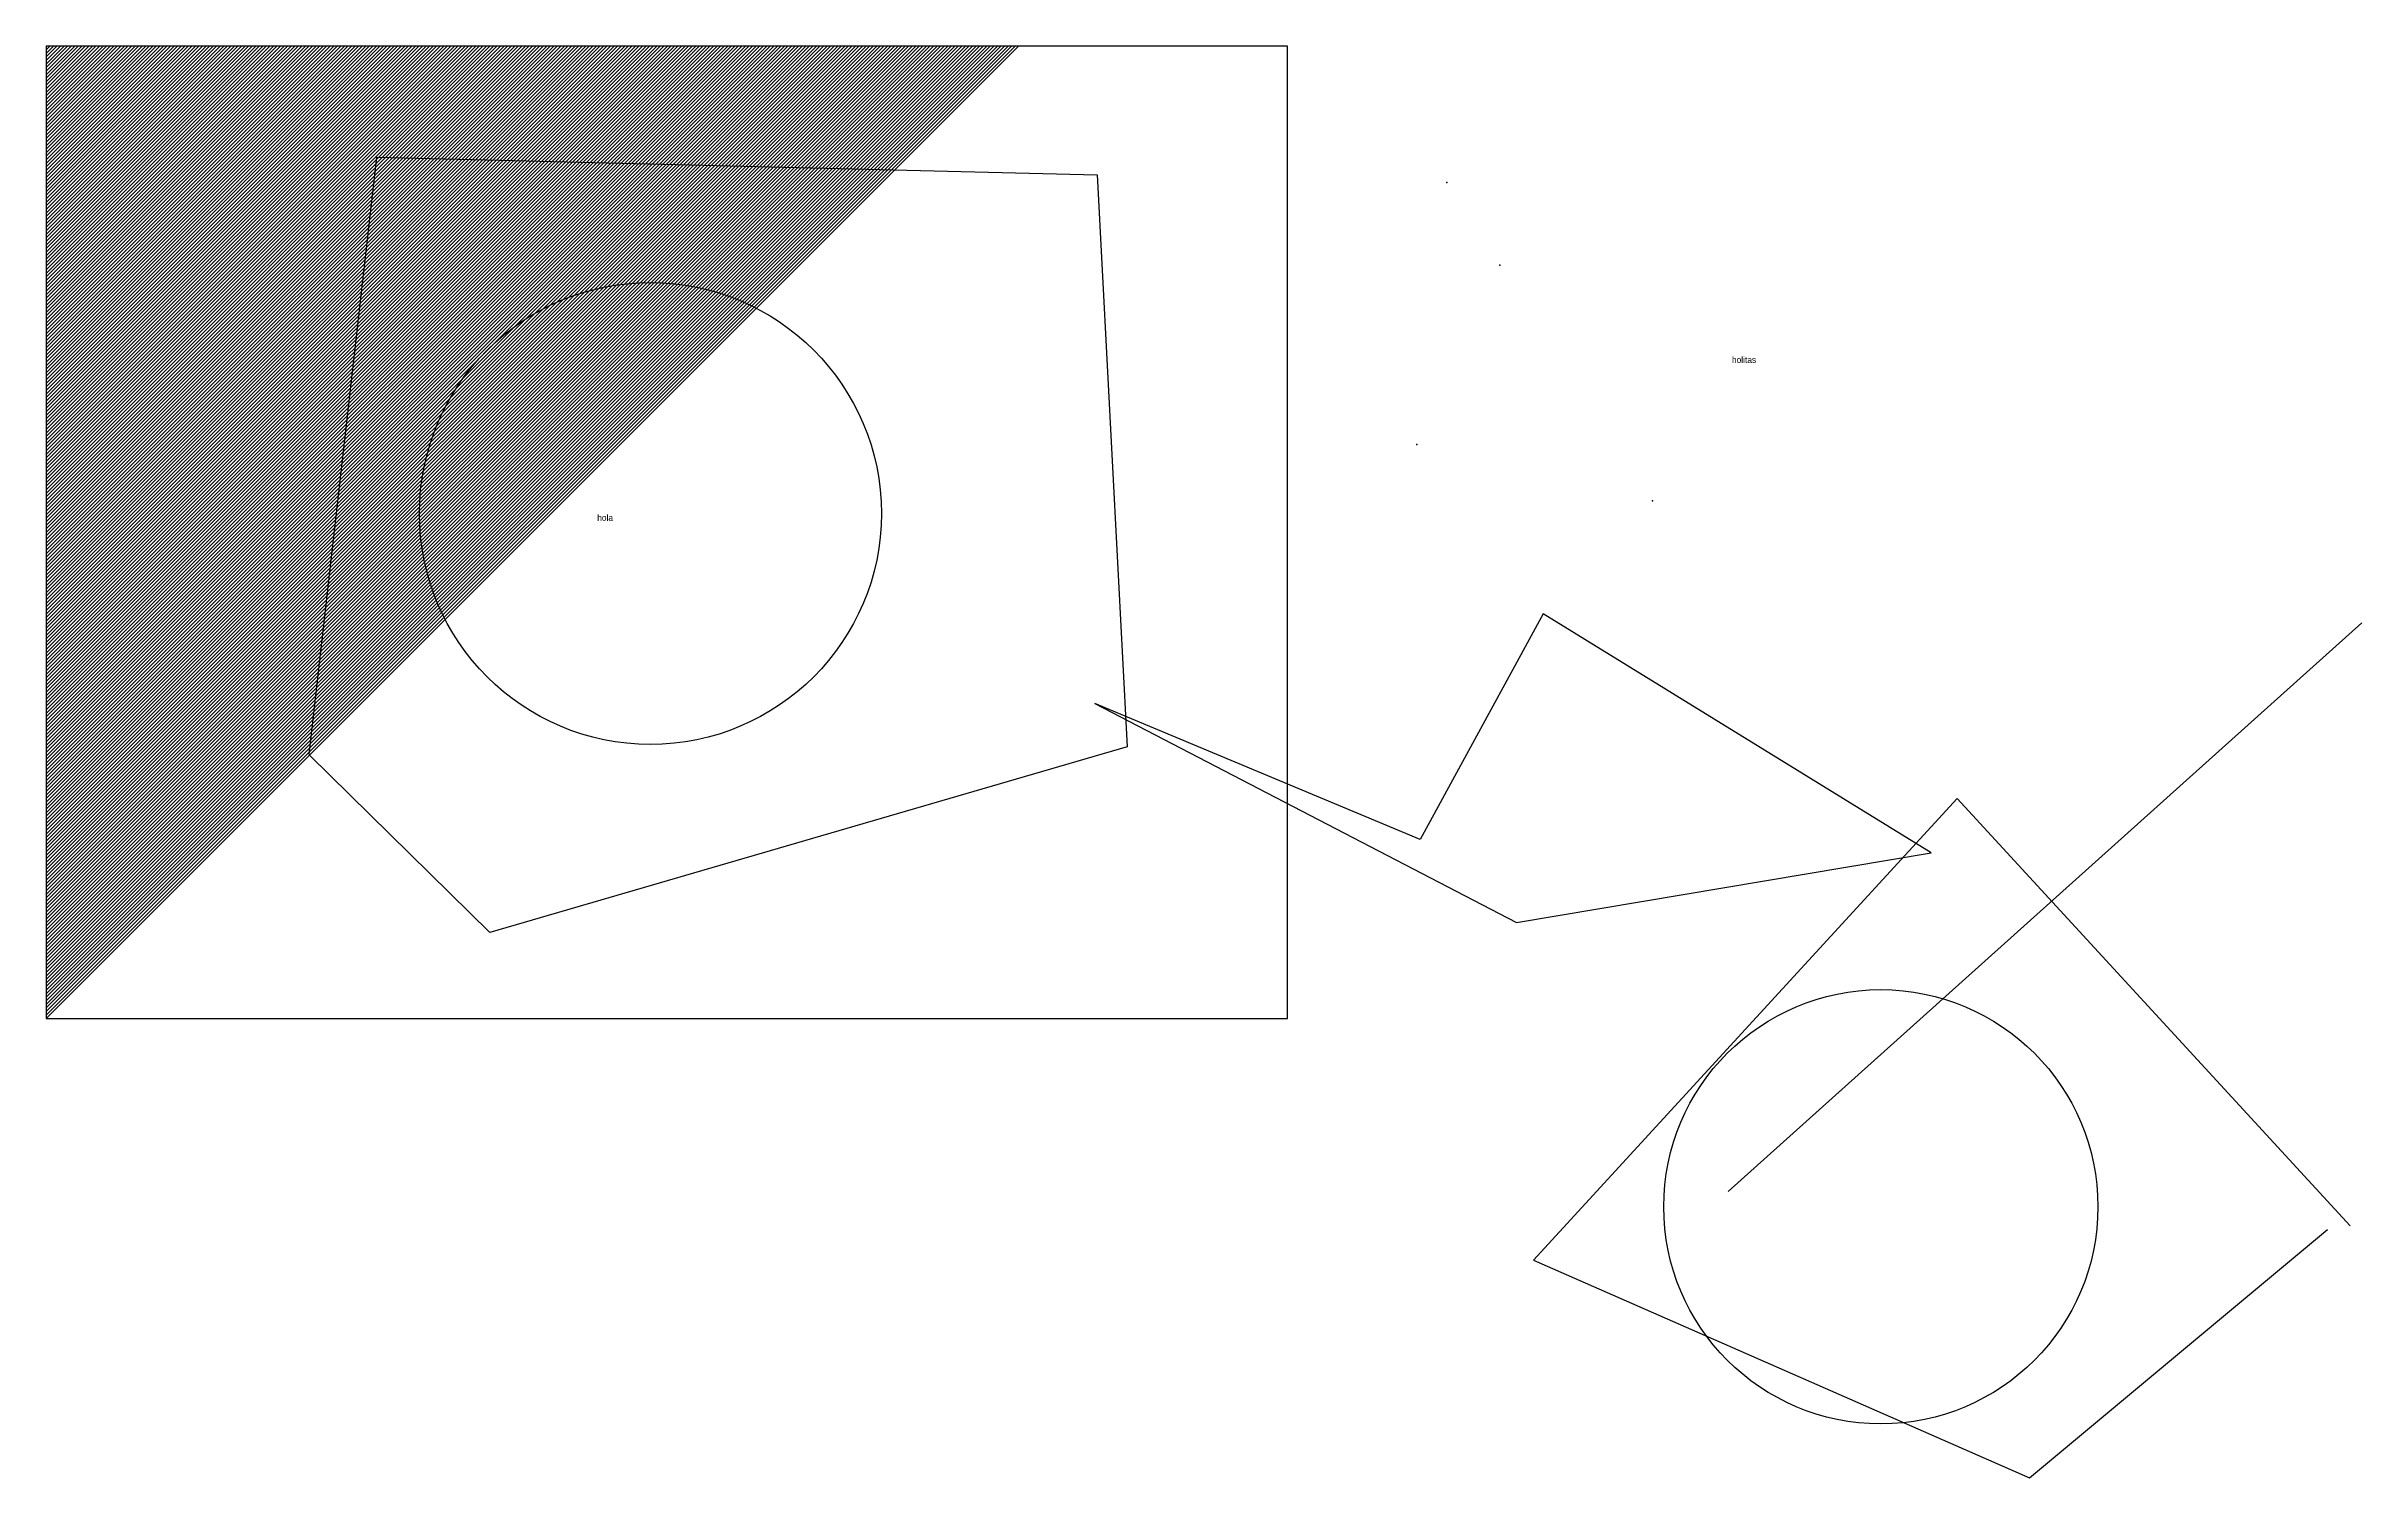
# Model space of a CAD drawing. Header units: metres. Extents: x -561 to 362, y -348 to 222.
import ezdxf

# ---------------------------------------------------------------- set-up
doc = ezdxf.new("R2010")
doc.units = ezdxf.units.M

msp = doc.modelspace()

# ---------------------------------------------------------------- linework, layer by layer
for p, q in [((-560.74, -165.31), (-173.25, 222.18)), ((-560.74, -163.9), (-174.66, 222.18)), ((-560.74, -162.48), (-176.08, 222.18)), ((-560.74, -161.07), (-177.49, 222.18)), ((-560.74, -159.66), (-178.9, 222.18)), ((-560.74, -158.24), (-180.32, 222.18)), ((-560.74, -156.83), (-181.73, 222.18)), ((-560.74, -155.41), (-183.15, 222.18)), ((-560.74, -154), (-184.56, 222.18)), ((-560.74, -152.58), (-185.98, 222.18)), ((-560.74, -151.17), (-187.39, 222.18)), ((-560.74, -149.76), (-188.8, 222.18)), ((-560.74, -148.34), (-190.22, 222.18)), ((-560.74, -146.93), (-191.63, 222.18)), ((-560.74, -145.51), (-193.05, 222.18)), ((-560.74, -144.1), (-194.46, 222.18)), ((-560.74, -142.69), (-195.87, 222.18)), ((-560.74, -141.27), (-197.29, 222.18)), ((-560.74, -139.86), (-198.7, 222.18)), ((-560.74, -138.44), (-200.12, 222.18)), ((-560.74, -137.03), (-201.53, 222.18)), ((-560.74, -135.61), (-202.95, 222.18)), ((-560.74, -134.2), (-204.36, 222.18)), ((-560.74, -132.79), (-205.77, 222.18)), ((-560.74, -131.37), (-207.19, 222.18)), ((-560.74, -129.96), (-208.6, 222.18)), ((-560.74, -128.54), (-210.02, 222.18)), ((-560.74, -127.13), (-211.43, 222.18)), ((-560.74, -125.71), (-212.85, 222.18)), ((-560.74, -124.3), (-214.26, 222.18)), ((-560.74, -122.89), (-215.67, 222.18)), ((-560.74, -121.47), (-217.09, 222.18)), ((-560.74, -120.06), (-218.5, 222.18)), ((-560.74, -118.64), (-219.92, 222.18)), ((-560.74, -117.23), (-221.33, 222.18)), ((-560.74, -115.82), (-222.74, 222.18)), ((-560.74, -114.4), (-224.16, 222.18)), ((-560.74, -112.99), (-225.57, 222.18)), ((-560.74, -111.57), (-226.99, 222.18)), ((-560.74, -110.16), (-228.4, 222.18)), ((-560.74, -108.74), (-229.82, 222.18)), ((-560.74, -107.33), (-231.23, 222.18)), ((-560.74, -105.92), (-232.64, 222.18)), ((-560.74, -104.5), (-234.06, 222.18)), ((-560.74, -103.09), (-235.47, 222.18)), ((-560.74, -101.67), (-236.89, 222.18)), ((-560.74, -100.26), (-238.3, 222.18)), ((-560.74, -98.84), (-239.72, 222.18)), ((-560.74, -97.43), (-241.13, 222.18)), ((-560.74, -96.02), (-242.54, 222.18)), ((-560.74, -94.6), (-243.96, 222.18)), ((-560.74, -93.19), (-245.37, 222.18)), ((-560.74, -91.77), (-246.79, 222.18)), ((-560.74, -90.36), (-248.2, 222.18)), ((-560.74, -88.94), (-249.62, 222.18)), ((-560.74, -87.53), (-251.03, 222.18)), ((-560.74, -86.12), (-252.44, 222.18)), ((-560.74, -84.7), (-253.86, 222.18)), ((-560.74, -83.29), (-255.27, 222.18)), ((-560.74, -81.87), (-256.69, 222.18)), ((-560.74, -80.46), (-258.1, 222.18)), ((-560.74, -79.05), (-259.51, 222.18)), ((-560.74, -77.63), (-260.93, 222.18)), ((-560.74, -76.22), (-262.34, 222.18)), ((-560.74, -74.8), (-263.76, 222.18)), ((-560.74, -73.39), (-265.17, 222.18)), ((-560.74, -71.97), (-266.59, 222.18)), ((-560.74, -70.56), (-268, 222.18)), ((-560.74, -69.15), (-269.41, 222.18)), ((-560.74, -67.73), (-270.83, 222.18)), ((-560.74, -66.32), (-272.24, 222.18)), ((-560.74, -64.9), (-273.66, 222.18)), ((-560.74, -63.49), (-275.07, 222.18)), ((-560.74, -62.07), (-276.49, 222.18)), ((-560.74, -60.66), (-277.9, 222.18)), ((-560.74, -59.25), (-279.31, 222.18)), ((-560.74, -57.83), (-280.73, 222.18)), ((-560.74, -56.42), (-282.14, 222.18)), ((-560.74, -55), (-283.56, 222.18)), ((-560.74, -53.59), (-284.97, 222.18)), ((-560.74, -52.18), (-286.38, 222.18)), ((-560.74, -50.76), (-287.8, 222.18)), ((-560.74, -49.35), (-289.21, 222.18)), ((-560.74, -47.93), (-290.63, 222.18)), ((-560.74, -46.52), (-292.04, 222.18)), ((-560.74, -45.1), (-293.46, 222.18)), ((-560.74, -43.69), (-294.87, 222.18)), ((-560.74, -42.28), (-296.28, 222.18)), ((-560.74, -40.86), (-297.7, 222.18)), ((-560.74, -39.45), (-299.11, 222.18)), ((-560.74, -38.03), (-300.53, 222.18)), ((-560.74, -36.62), (-301.94, 222.18)), ((-560.74, -35.2), (-303.36, 222.18)), ((-560.74, -33.79), (-304.77, 222.18)), ((-560.74, -32.38), (-306.18, 222.18)), ((-560.74, -30.96), (-307.6, 222.18)), ((-560.74, -29.55), (-309.01, 222.18)), ((-560.74, -28.13), (-310.43, 222.18)), ((-560.74, -26.72), (-311.84, 222.18)), ((-560.74, -25.31), (-313.25, 222.18)), ((-560.74, -23.89), (-314.67, 222.18)), ((-560.74, -22.48), (-316.08, 222.18)), ((-560.74, -21.06), (-317.5, 222.18)), ((-560.74, -19.65), (-318.91, 222.18)), ((-560.74, -18.23), (-320.33, 222.18)), ((-560.74, -16.82), (-321.74, 222.18)), ((-560.74, -15.41), (-323.15, 222.18)), ((-560.74, -13.99), (-324.57, 222.18)), ((-560.74, -12.58), (-325.98, 222.18)), ((-560.74, -11.16), (-327.4, 222.18)), ((-560.74, -9.75), (-328.81, 222.18)), ((-560.74, -8.33), (-330.23, 222.18)), ((-560.74, -6.92), (-331.64, 222.18)), ((-560.74, -5.51), (-333.05, 222.18)), ((-560.74, -4.09), (-334.47, 222.18)), ((-560.74, -2.68), (-335.88, 222.18)), ((-560.74, -1.26), (-337.3, 222.18)), ((-560.74, 0.15), (-338.71, 222.18)), ((-560.74, 1.56), (-340.12, 222.18)), ((-560.74, 2.98), (-341.54, 222.18)), ((-560.74, 4.39), (-342.95, 222.18)), ((-560.74, 5.81), (-344.37, 222.18)), ((-560.74, 7.22), (-345.78, 222.18)), ((-560.74, 8.64), (-347.2, 222.18)), ((-560.74, 10.05), (-348.61, 222.18)), ((-560.74, 11.46), (-350.02, 222.18)), ((-560.74, 12.88), (-351.44, 222.18)), ((-560.74, 14.29), (-352.85, 222.18)), ((-560.74, 15.71), (-354.27, 222.18)), ((-560.74, 17.12), (-355.68, 222.18)), ((-560.74, 18.54), (-357.1, 222.18)), ((-560.74, 19.95), (-358.51, 222.18)), ((-560.74, 21.36), (-359.92, 222.18)), ((-560.74, 22.78), (-361.34, 222.18)), ((-560.74, 24.19), (-362.75, 222.18)), ((-560.74, 25.61), (-364.17, 222.18)), ((-560.74, 27.02), (-365.58, 222.18)), ((-560.74, 28.43), (-366.99, 222.18)), ((-560.74, 29.85), (-368.41, 222.18)), ((-560.74, 31.26), (-369.82, 222.18)), ((-560.74, 32.68), (-371.24, 222.18)), ((-560.74, 34.09), (-372.65, 222.18)), ((-560.74, 35.51), (-374.07, 222.18)), ((-560.74, 36.92), (-375.48, 222.18)), ((-560.74, 38.33), (-376.89, 222.18)), ((-560.74, 39.75), (-378.31, 222.18)), ((-560.74, 41.16), (-379.72, 222.18)), ((-560.74, 42.58), (-381.14, 222.18)), ((-560.74, 43.99), (-382.55, 222.18)), ((-560.74, 45.41), (-383.97, 222.18)), ((-560.74, 46.82), (-385.38, 222.18)), ((-560.74, 48.23), (-386.79, 222.18)), ((-560.74, 49.65), (-388.21, 222.18)), ((-560.74, 51.06), (-389.62, 222.18)), ((-560.74, 52.48), (-391.04, 222.18)), ((-560.74, 53.89), (-392.45, 222.18)), ((-560.74, 55.3), (-393.86, 222.18)), ((-560.74, 56.72), (-395.28, 222.18)), ((-560.74, 58.13), (-396.69, 222.18)), ((-560.74, 59.55), (-398.11, 222.18)), ((-560.74, 60.96), (-399.52, 222.18)), ((-560.74, 62.38), (-400.94, 222.18)), ((-560.74, 63.79), (-402.35, 222.18)), ((-560.74, 65.2), (-403.76, 222.18)), ((-560.74, 66.62), (-405.18, 222.18)), ((-560.74, 68.03), (-406.59, 222.18)), ((-560.74, 69.45), (-408.01, 222.18)), ((-560.74, 70.86), (-409.42, 222.18)), ((-560.74, 72.28), (-410.84, 222.18)), ((-560.74, 73.69), (-412.25, 222.18)), ((-560.74, 75.1), (-413.66, 222.18)), ((-560.74, 76.52), (-415.08, 222.18)), ((-560.74, 77.93), (-416.49, 222.18)), ((-560.74, 79.35), (-417.91, 222.18)), ((-560.74, 80.76), (-419.32, 222.18)), ((-560.74, 82.17), (-420.73, 222.18)), ((-560.74, 83.59), (-422.15, 222.18)), ((-560.74, 85), (-423.56, 222.18)), ((-560.74, 86.42), (-424.98, 222.18)), ((-560.74, 87.83), (-426.39, 222.18)), ((-560.74, 89.25), (-427.81, 222.18)), ((-560.74, 90.66), (-429.22, 222.18)), ((-560.74, 92.07), (-430.63, 222.18)), ((-560.74, 93.49), (-432.05, 222.18)), ((-560.74, 94.9), (-433.46, 222.18)), ((-560.74, 96.32), (-434.88, 222.18)), ((-560.74, 97.73), (-436.29, 222.18)), ((-560.74, 99.15), (-437.71, 222.18)), ((-560.74, 100.56), (-439.12, 222.18)), ((-560.74, 101.97), (-440.53, 222.18)), ((-560.74, 103.39), (-441.95, 222.18)), ((-560.74, 104.8), (-443.36, 222.18)), ((-560.74, 106.22), (-444.78, 222.18)), ((-560.74, 107.63), (-446.19, 222.18)), ((-560.74, 109.04), (-447.6, 222.18)), ((-560.74, 110.46), (-449.02, 222.18)), ((-560.74, 111.87), (-450.43, 222.18)), ((-560.74, 113.29), (-451.85, 222.18)), ((-560.74, 114.7), (-453.26, 222.18)), ((-560.74, 116.12), (-454.68, 222.18)), ((-560.74, 117.53), (-456.09, 222.18)), ((-560.74, 118.94), (-457.5, 222.18)), ((-560.74, 120.36), (-458.92, 222.18)), ((-560.74, 121.77), (-460.33, 222.18)), ((-560.74, 123.19), (-461.75, 222.18)), ((-560.74, 124.6), (-463.16, 222.18)), ((-560.74, 126.02), (-464.58, 222.18)), ((-560.74, 127.43), (-465.99, 222.18)), ((-560.74, 128.84), (-467.4, 222.18)), ((-560.74, 130.26), (-468.82, 222.18)), ((-560.74, 131.67), (-470.23, 222.18)), ((-560.74, 133.09), (-471.65, 222.18)), ((-560.74, 134.5), (-473.06, 222.18)), ((-560.74, 135.91), (-474.47, 222.18)), ((-560.74, 137.33), (-475.89, 222.18)), ((-560.74, 138.74), (-477.3, 222.18)), ((-560.74, 140.16), (-478.72, 222.18)), ((-560.74, 141.57), (-480.13, 222.18)), ((-560.74, 142.99), (-481.55, 222.18)), ((-560.74, 144.4), (-482.96, 222.18)), ((-560.74, 145.81), (-484.37, 222.18)), ((-560.74, 147.23), (-485.79, 222.18)), ((-560.74, 148.64), (-487.2, 222.18)), ((-560.74, 150.06), (-488.62, 222.18)), ((-560.74, 151.47), (-490.03, 222.18)), ((-560.74, 152.89), (-491.45, 222.18)), ((-560.74, 154.3), (-492.86, 222.18)), ((-560.74, 155.71), (-494.27, 222.18)), ((-560.74, 157.13), (-495.69, 222.18)), ((-560.74, 158.54), (-497.1, 222.18)), ((-560.74, 159.96), (-498.52, 222.18)), ((-560.74, 161.37), (-499.93, 222.18)), ((-560.74, 162.79), (-501.35, 222.18)), ((-560.74, 164.2), (-502.76, 222.18)), ((-560.74, 165.61), (-504.17, 222.18)), ((-560.74, 167.03), (-505.59, 222.18)), ((-560.74, 168.44), (-507, 222.18)), ((-560.74, 169.86), (-508.42, 222.18)), ((-560.74, 171.27), (-509.83, 222.18)), ((-560.74, 172.68), (-511.24, 222.18)), ((-560.74, 174.1), (-512.66, 222.18)), ((-560.74, 175.51), (-514.07, 222.18)), ((-560.74, 176.93), (-515.49, 222.18)), ((-560.74, 178.34), (-516.9, 222.18)), ((-560.74, 179.76), (-518.32, 222.18)), ((-560.74, 181.17), (-519.73, 222.18)), ((-560.74, 182.58), (-521.14, 222.18)), ((-560.74, 184), (-522.56, 222.18)), ((-560.74, 185.41), (-523.97, 222.18)), ((-560.74, 186.83), (-525.39, 222.18)), ((-560.74, 188.24), (-526.8, 222.18)), ((-560.74, 189.66), (-528.22, 222.18)), ((-560.74, 191.07), (-529.63, 222.18)), ((-560.74, 192.48), (-531.04, 222.18)), ((-560.74, 193.9), (-532.46, 222.18)), ((-560.74, 195.31), (-533.87, 222.18)), ((-560.74, 196.73), (-535.29, 222.18)), ((-560.74, 198.14), (-536.7, 222.18)), ((-560.74, 199.55), (-538.11, 222.18)), ((-560.74, 200.97), (-539.53, 222.18)), ((-560.74, 202.38), (-540.94, 222.18)), ((-560.74, 203.8), (-542.36, 222.18)), ((-560.74, 205.21), (-543.77, 222.18)), ((-560.74, 206.63), (-545.19, 222.18)), ((-560.74, 208.04), (-546.6, 222.18)), ((-560.74, 209.45), (-548.01, 222.18)), ((-560.74, 210.87), (-549.43, 222.18)), ((-560.74, 212.28), (-550.84, 222.18)), ((-560.74, 213.7), (-552.26, 222.18)), ((-560.74, 215.11), (-553.67, 222.18)), ((-560.74, 216.53), (-555.09, 222.18)), ((-560.74, 217.94), (-556.5, 222.18)), ((-560.74, 219.35), (-557.91, 222.18)), ((-560.74, 220.77), (-559.33, 222.18)), ((109.5, -234.21), (361.97, -7.6))]:
    msp.add_line(p, q)
for points in [[(-560.74, -165.31), (-66.12, -165.31), (-66.12, 222.18), (-560.74, 222.18)], [(25.13, -126.96), (190.44, -99.19), (35.71, -3.97), (-13.22, -93.9), (-142.83, -39.67)]]:
    msp.add_lwpolyline(points, close=True)
for points in [[(-456, -60), (-429, 178), (-142, 171), (-130, -57), (-384, -131), (-455.66, -60.49)], [(357.41, -247.9), (200.76, -77.56), (31.94, -261.59), (229.65, -348.28), (348.28, -249.42)]]:
    msp.add_lwpolyline(points)
for centre, radius in [((-320, 36), 92.05), ((170.34, -240.3), 86.52)]:
    msp.add_circle(centre, radius)
for p in [(-2.64, 167.96), (18.51, 134.89), (-14.55, 63.48), (79.35, 41)]:
    msp.add_point(p)

# ---------------------------------------------------------------- texts
for s, p in [('holitas', (111, 96)), ('hola', (-341.2, 33.06))]:
    msp.add_text(s, height=2.5).set_placement(p)

doc.saveas('drawing.dxf')
